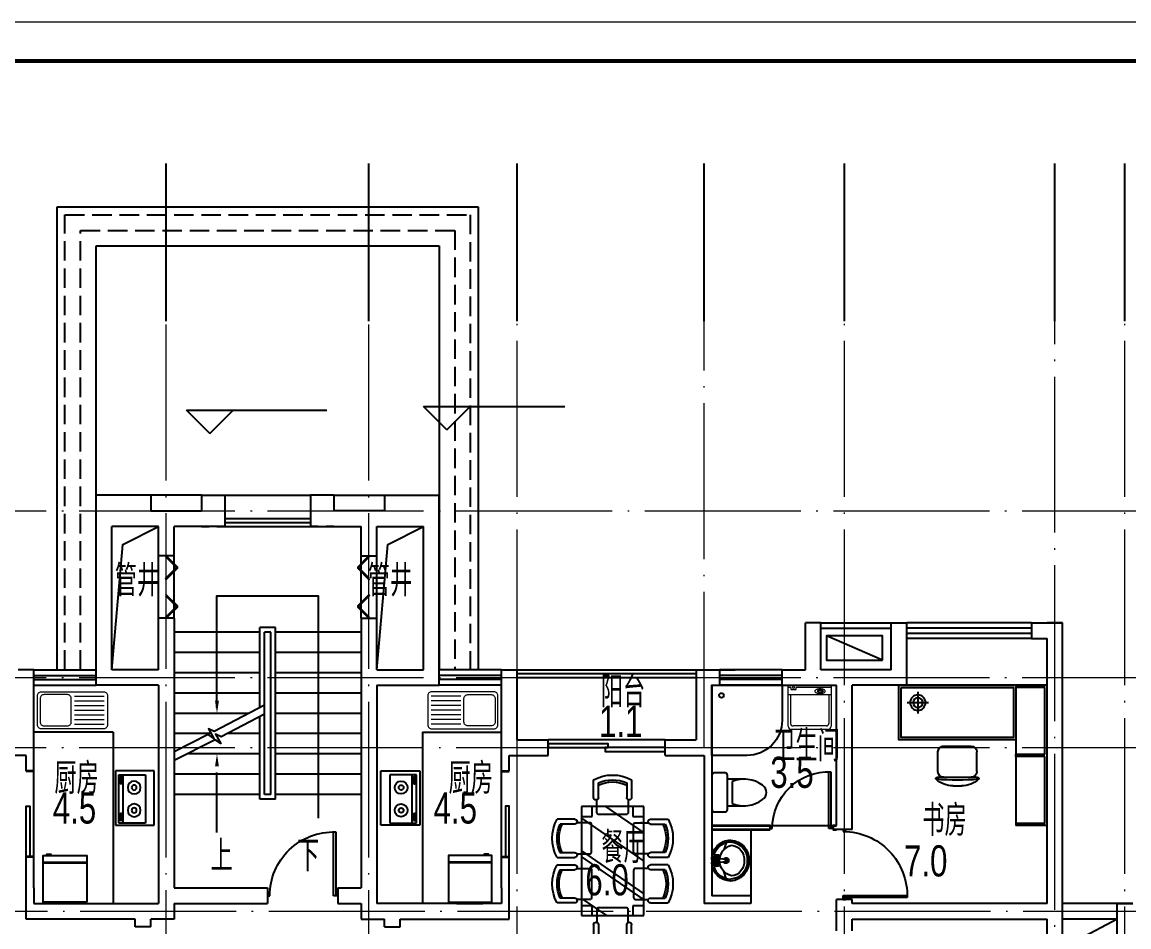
# Model space of a CAD drawing. Extents: x 1332633 to 1595679, y 264824 to 640777.
# Drawn here: x 1354982 to 1369182, y 562808 to 574419 of the extents above; entities that cross this region are included whole.
import ezdxf
from ezdxf.enums import TextEntityAlignment as Align

# ---------------------------------------------------------------- set-up
doc = ezdxf.new("R2010")
doc.units = 0
doc.header["$LTSCALE"] = 1000
doc.header["$MEASUREMENT"] = 0
doc.linetypes.add('DASH', pattern=[0.35, 0.25, -0.1])
doc.linetypes.add('DOTE', pattern=[2.42, 2, -0.2, 0.02, -0.2])
doc.layers.get('0').update_dxf_attribs({"linetype": 'CONTINUOUS'})
for name, color, linetype, lineweight in [('_公共_图框', 4, 'CONTINUOUS', 5), ('DOTE', 1, 'DOTE', 13), ('JJ', 8, 'CONTINUOUS', 0), ('WALL', 2, 'CONTINUOUS', 35)]:
    doc.layers.add(name, color=color, linetype=linetype, lineweight=lineweight)
for name, color, linetype in [('A-Balcony(建筑阳台)', 32, 'CONTINUOUS'), ('A-BALCONY_建筑阳台_', 6, 'CONTINUOUS'), ('A-Fur1(建筑厨卫洁具)', 136, 'CONTINUOUS'), ('A-Fur2(建筑家具)', 33, 'CONTINUOUS'), ('A-FUR2_建筑家具_', 33, 'CONTINUOUS'), ('A-FUR2_建筑家具_-RefEdit0', 33, 'CONTINUOUS'), ('A-Ground(室外构件)', 31, 'CONTINUOUS'), ('A-Hz1(房间名称)', 4, 'CONTINUOUS'), ('A-Hz1汉字注明（平、立面、房间名称等）', 7, 'CONTINUOUS'), ('A-Hz3(房间面积)', 2, 'CONTINUOUS'), ('A-Other(建筑其它)', 33, 'CONTINUOUS'), ('A-STAIR_建筑楼梯_踏步_电梯等_', 25, 'CONTINUOUS'), ('A-Wall(建筑墙)', 255, 'CONTINUOUS'), ('A-WALL_建筑墙_', 255, 'CONTINUOUS'), ('A-WINDOW(建筑门窗)', 4, 'CONTINUOUS'), ('A-WINDOW_建筑门窗_', 4, 'CONTINUOUS'), ('AXIS', 3, 'CONTINUOUS'), ('DIM_ELEV', 3, 'CONTINUOUS'), ('管井', 5, 'CONTINUOUS')]:
    doc.layers.add(name, color=color, linetype=linetype)
doc.styles.add('DIM', font='txt')
doc.styles.get("Standard").update_dxf_attribs({"font": 'GBENOR', "bigfont": 'GBCBIG'})
doc.styles.add('sunyat', font='3yromanc.shx', dxfattribs={"width": 0.75, "bigfont": '3yhztxt.shx'})
doc.styles.add('SUNYAT1', font='3yromans.shx', dxfattribs={"width": 0.75, "bigfont": '3yhztxt.shx'})
doc.styles.add('图框文字', font='SIMKAI.TTF')

# ---------------------------------------------------------------- blocks, each defined once
blk = doc.blocks.new('DOOR_B01')
for p, q in [((-0.47, 0.895), (-0.47, -0.015)), ((-0.44, -0.015), (-0.44, 0.895)), ((-0.5, 0.015), (-0.47, 0.015)), ((-0.5, -0.015), (-0.5, 0.015)), ((0.47, 0.015), (0.5, 0.015)), ((0.5, 0.015), (0.5, -0.015)), ((-0.5, -0.015), (-0.44, -0.015)), ((0.5, -0.015), (0.47, -0.015))]:
    blk.add_line(p, q)
blk.add_arc((-0.44, -0.015), 0.91, 0, 91.8892)
blk = doc.blocks.new('BX1')
for p, q in [((-356, 663), (344, 663)), ((-356, 653), (344, 653))]:
    blk.add_line(p, q)
for points in [[(344, 21), (-356, 21), (-356, 771), (344, 771)], [(-211, 11), (211, 11), (211, 0), (-211, 0)]]:
    blk.add_lwpolyline(points, close=True)
blk.add_lwpolyline([(-298, 771), (-298, 790), (-232, 790), (-232, 771)])
blk = doc.blocks.new('MQP1')
for p, q in [((0, -350), (0, 350)), ((0, 350), (500, 350)), ((113, 299), (113, -324)), ((456, 299), (113, 299)), ((400, -324), (400, 299)), ((456, -324), (456, 299)), ((500, 350), (500, -350)), ((422, 182), (434, 182)), ((423, 274), (434, 274)), ((432, 257), (432, 193)), ((448, 257), (432, 257)), ((432, 193), (448, 193)), ((448, 193), (448, 257)), ((423, -199), (434, -199)), ((448, -216), (432, -216)), ((432, -216), (432, -280)), ((432, -280), (448, -280)), ((448, -280), (448, -216)), ((500, -350), (0, -350)), ((113, -324), (456, -324)), ((422, -291), (434, -291))]:
    blk.add_line(p, q)
for points in [[(423, 274, 0.259034), (420, 272, 0.076276), (415, 260, 0.036515), (412, 247, 0.026615), (411, 228, 0.026615), (412, 209, 0.036515), (415, 196, 0.076276), (420, 184, 0.259034), (423, 182, 0.078462), (424, 182, 0.056762)], [(434, 274, 0.259034), (430, 272, 0.076276), (425, 260, 0.036515), (423, 247, 0.026615), (422, 228, 0.026615), (423, 209, 0.036515), (425, 196, 0.076276), (430, 184, 0.259034), (434, 182, 0.259034), (437, 184, 0.056762), (441, 193, 0.036515)], [(443, 257, 0.008736), (442, 260, 0.076276), (437, 272, 0.259034), (434, 274, 0.259034)], [(423, -199, 0.259034), (420, -201, 0.076276), (415, -213, 0.036515), (412, -226, 0.026615), (411, -245, 0.026615), (412, -264, 0.036515), (415, -277, 0.076276), (420, -289, 0.259034), (423, -291, 0.078462), (424, -291, 0.056762)], [(434, -199, 0.259034), (430, -201, 0.076276), (425, -213, 0.036515), (423, -226, 0.026615), (422, -245, 0.026615), (423, -264, 0.036515), (425, -277, 0.076276), (430, -289, 0.259034), (434, -291, 0.259034), (437, -289, 0.056762), (441, -280, 0.036515)], [(443, -216, 0.008736), (442, -213, 0.076276), (437, -201, 0.259034), (434, -199, 0.259034)]]:
    blk.add_lwpolyline(points, format="xyb")
for centre, radius in [((259, 134), 82.5), ((259, 134), 31.6), ((259, -158), 82.5), ((259, -158), 31.6)]:
    blk.add_circle(centre, radius)
blk = doc.blocks.new('SINK-3')
for p, q in [((475, 180), (855, 180)), ((475, 120), (855, 120)), ((475, 60), (855, 60)), ((475, 0), (855, 0)), ((475, -60), (855, -60)), ((475, -120), (855, -120)), ((475, -180), (855, -180))]:
    blk.add_line(p, q)
for points in [[(0, -187.5), (0, 187.5, -0.4142136), (50, 237.5), (850, 237.5, -0.4142136), (900, 187.5), (900, -187.5, -0.4142136), (850, -237.5), (50, -237.5, -0.4142136)], [(35, 150), (35, -150, 0.4142136), (85, -200), (385, -200, 0.4142136), (435, -150), (435, 150, 0.4142136), (385, 200), (85, 200, 0.4142136)]]:
    blk.add_lwpolyline(points, format="xyb", close=True)
blk = doc.blocks.new('A$C7D9E0D54')
at = {"layer": 'JJ', "xscale": -1, "rotation": 179.9999999999996}
blk.add_blockref('SINK-3', (0, 237, 200), dxfattribs=at)
blk = doc.blocks.new('DOOR_C14')
for points in [[(-0.489, -0.011), (-0.313, 0.166), (-0.323, 0.177), (-0.5, 0)], [(-0.136, -0.011), (-0.313, 0.166), (-0.302, 0.177), (-0.125, 0)], [(0.136, -0.011), (0.313, 0.166), (0.302, 0.177), (0.125, 0)], [(0.489, -0.011), (0.313, 0.166), (0.323, 0.177), (0.5, 0)]]:
    blk.add_lwpolyline(points, close=True)
blk = doc.blocks.new('A$C3174277A')
at = {"layer": 'A-FUR2_建筑家具_'}
for p, q in [((0, 0), (0, 1800)), ((400, 1800), (0, 1800)), ((27, 913), (27, 1773)), ((27, 1773), (400, 1773)), ((400, 1800), (400, 1773)), ((400, 1773), (400, 913)), ((27, 913), (400, 913)), ((27, 887), (400, 887)), ((27, 27), (27, 887)), ((400, 887), (400, 913)), ((400, 887), (400, 0)), ((0, 0), (400, 0)), ((27, 27), (400, 27))]:
    blk.add_line(p, q, dxfattribs=at)
blk = doc.blocks.new('A$C1AB821B2')
at = {"layer": 'A-FUR2_建筑家具_-RefEdit0'}
for p, q in [((139, 0), (139, 277)), ((0, 139), (277, 139))]:
    blk.add_line(p, q, dxfattribs=at)
for radius in [99.1, 62.3]:
    blk.add_circle((139, 139), radius, dxfattribs=at)
blk = doc.blocks.new('A$C075449E3')
at = {"layer": 'A-FUR2_建筑家具_'}
for p, q in [((111, 494), (111, 1006)), ((186, 1000), (436, 1000)), ((511, 575), (511, 925)), ((0, 695), (0, 805)), ((186, 500), (436, 500))]:
    blk.add_line(p, q, dxfattribs=at)
for points in [[(1291, 0), (1291, 1500), (591, 1500), (591, 0)], [(1261, 30), (1261, 1470), (621, 1470), (621, 30)]]:
    blk.add_lwpolyline(points, close=True, dxfattribs=at)
for centre, radius, start, end in [((351, 794), 351, 139.2735, 178.2349), ((3088, 750), 3015, 174.8023, 185.1977), ((93, 1016), 11.1, 67.33, 139.2735), ((89, 1006), 22.2, 0, 67.33), ((186, 925), 75, 90, 180), ((436, 925), 75, 0, 90), ((351, 706), 351, 181.7651, 220.7265), ((186, 575), 75, 180, 270), ((436, 575), 75, 270, 0), ((93, 484), 11.1, 220.7265, 292.67), ((89, 494), 22.2, 292.67, 0)]:
    blk.add_arc(centre, radius, start, end, dxfattribs=at)
at = {"layer": 'A-FUR2_建筑家具_', "ltscale": 1000000.0, "rotation": 90}
blk.add_blockref('A$C1AB821B2', (1208, 104), dxfattribs=at)
blk = doc.blocks.new('六人餐桌')
at = {"layer": 'A-Fur2(建筑家具)'}
for p, q in [((0, 800), (1400, 800)), ((0, 661), (0, 800)), ((0, 800), (127, 800)), ((0, 0), (0, 800)), ((127, 800), (127, 661)), ((151, 800), (702, 0)), ((200, 771), (207, 763)), ((567, 800), (1118, 0)), ((645, 800), (1196, 0)), ((1179, 800), (1400, 478)), ((1200, 771), (1193, 763)), ((1273, 661), (1273, 800)), ((1273, 800), (1400, 800)), ((1400, 800), (1400, 661)), ((1400, 800), (1400, 0)), ((127, 661), (0, 661)), ((0, 607), (7, 600)), ((1400, 661), (1273, 661)), ((1400, 607), (1393, 600)), ((0, 489), (337, 0)), ((0, 0), (0, 139)), ((0, 139), (127, 139)), ((1400, 0), (0, 0)), ((127, 0), (0, 0)), ((127, 139), (127, 0)), ((200, 29), (207, 37)), ((1200, 29), (1193, 37)), ((1273, 0), (1273, 139)), ((1273, 139), (1400, 139)), ((1400, 0), (1273, 0)), ((1400, 139), (1400, 0))]:
    blk.add_line(p, q, dxfattribs=at)
for points in [[(163, 886), (163, 1113)], [(225, 886), (225, 1074)], [(590, 1075), (590, 886)], [(652, 1113), (652, 886)], [(748, 1113), (748, 886)], [(810, 1075), (810, 886)], [(1175, 886), (1175, 1074)], [(1237, 886), (1237, 1113)], [(-116, 644), (-343, 644)], [(-116, 582), (-304, 582)], [(1516, 644), (1743, 644)], [(1516, 582), (1704, 582)], [(-343, 156), (-116, 156)], [(-304, 218), (-116, 218)], [(1704, 218), (1516, 218)], [(1743, 156), (1516, 156)], [(163, -86), (163, -313)], [(225, -86), (225, -274)], [(590, -275), (590, -86)], [(652, -313), (652, -86)], [(748, -313), (748, -86)], [(810, -275), (810, -86)], [(1175, -86), (1175, -274)], [(1237, -86), (1237, -313)]]:
    blk.add_lwpolyline(points, dxfattribs=at)
for points in [[(607, 858), (607, 695, -0.414214), (581, 669), (234, 669, -0.414214), (207, 695), (207, 858)], [(793, 858), (793, 695, 0.414214), (819, 669), (1166, 669, 0.414214), (1193, 695), (1193, 858)], [(-88, 200), (75, 200, 0.414214), (102, 227), (102, 573, 0.414214), (75, 600), (-88, 600)], [(1488, 200), (1325, 200, -0.414214), (1298, 227), (1298, 573, -0.414214), (1325, 600), (1488, 600)], [(607, -58), (607, 105, 0.414214), (581, 131), (234, 131, 0.414214), (207, 105), (207, -58)], [(793, -58), (793, 105, -0.414214), (819, 131), (1166, 131, -0.414214), (1193, 105), (1193, -58)]]:
    blk.add_lwpolyline(points, format="xyb", dxfattribs=at)
for centre, radius, start, end in [((408, 662), 513, 61.583, 118.5179), ((992, 662), 513, 61.4821, 118.417), ((408, 662), 451, 66.2018, 113.9086), ((408, 662), 424, 64.6023, 115.5165), ((992, 662), 451, 66.0914, 113.7982), ((992, 662), 424, 64.4835, 115.3977), ((194, 886), 31.1, 180, 0), ((621, 886), 31.1, 180, 0), ((779, 886), 31.1, 180, 0), ((1206, 886), 31.1, 180, 0), ((108, 400), 513, 151.4821, 208.417), ((108, 400), 451, 156.0914, 203.7982), ((108, 400), 424, 154.4835, 205.3977), ((-116, 613), 31.1, 270, 90), ((1516, 613), 31.1, 90, 270), ((1292, 400), 424, 334.6023, 25.5165), ((1292, 400), 451, 336.2018, 23.9086), ((1292, 400), 513, 331.583, 28.5179), ((-116, 187), 31.1, 270, 90), ((1516, 187), 31.1, 90, 270), ((194, -86), 31.1, 0, 180), ((621, -86), 31.1, 0, 180), ((779, -86), 31.1, 0, 180), ((1206, -86), 31.1, 0, 180), ((408, 138), 424, 244.4835, 295.3977), ((408, 138), 451, 246.0914, 293.7982), ((992, 138), 424, 244.6023, 295.5165), ((992, 138), 451, 246.2018, 293.9086), ((408, 138), 513, 241.4821, 298.417), ((992, 138), 513, 241.583, 298.5179)]:
    blk.add_arc(centre, radius, start, end, dxfattribs=at)
blk = doc.blocks.new('TO2')
for p, q in [((-162, 236), (-131, 140)), ((-66, 52), (-50, 55)), ((-50, 48), (-66, 52)), ((-57, 70), (-45, 60)), ((-50, 55), (-57, 70)), ((-50, 48), (-57, 34)), ((-45, 44), (-57, 34)), ((-45, 60), (-38, 74)), ((-38, 29), (-45, 44)), ((-38, 74), (-38, 58)), ((-22, 62), (-38, 58)), ((-22, 42), (-38, 45)), ((-38, 29), (-38, 45)), ((-22, 62), (-35, 52)), ((-22, 42), (-35, 52)), ((-162, -228), (-131, -132)), ((-77, -20), (-80, -20)), ((-50, -41), (-66, -44)), ((-50, -48), (-66, -44)), ((-50, -41), (-57, -26)), ((-45, -36), (-57, -26)), ((-50, -48), (-57, -62)), ((-57, -62), (-45, -52)), ((-38, -22), (-45, -36)), ((-45, -52), (-38, -67)), ((-38, -22), (-38, -38)), ((-22, -34), (-38, -38)), ((-22, -54), (-38, -51)), ((-38, -67), (-38, -51)), ((-22, -34), (-35, -44)), ((-22, -54), (-35, -44))]:
    blk.add_line(p, q)
for points in [[(-152, 5), (-152, 19), (-45, 31)], [(-152, 3), (-152, -12), (-80, -20)], [(-77, -20), (-45, -23)]]:
    blk.add_lwpolyline(points)
for points in [[(-77, 27), (-71, 32), (-69, 34), (-69, 69, -0.397649), (-63, 75), (-25, 75, -0.448114), (-19, 69), (-19, 4)], [(-77, -20), (-71, -24), (-69, -26), (-69, -61, 0.397649), (-63, -68), (-25, -68, 0.448114), (-19, -62), (-19, 4)]]:
    blk.add_lwpolyline(points, format="xyb")
for points in [[(-66, 52), (-57, 34), (-38, 29), (-22, 42), (-22, 62), (-38, 74), (-57, 70)], [(-66, -44), (-57, -26), (-38, -22), (-22, -34), (-22, -54), (-38, -67), (-57, -62)]]:
    blk.add_lwpolyline(points, close=True)
for centre, radius in [((-43, 4), 11.1), ((-43, 52), 4.1), ((-43, -44), 4.1)]:
    blk.add_circle(centre, radius)
for centre, radius, start, end in [((-202, 14), 254, 94.668, 182.2445), ((-202, 14), 231, 94.668, 182.2445), ((-217, 24), 176, 94.3056, 186.3213), ((-282, 3), 204, 0.3156, 75.2808), ((-223, 22), 244, 358.482, 89.9831), ((-223, 22), 222, 2.2184, 89.9831), ((-202, -6), 254, 177.7555, 265.332), ((-202, -6), 231, 177.7555, 265.332), ((-217, -17), 176, 173.6787, 265.6944), ((-282, 5), 204, 284.7192, 359.6844), ((-158, 4), 35.5, 29.9432, 329.1629), ((-158, 4), 20.3, 52.3819, 308.4597), ((-403, 3), 403, 355.2019, 4.0377), ((277, 1), 256, 176.6011, 183.7052), ((-223, -15), 244, 270.0169, 359.8405), ((-223, -15), 222, 270.0169, 355.8617)]:
    blk.add_arc(centre, radius, start, end)
blk = doc.blocks.new('A$C4CE9686B')
at = {"layer": 'JJ'}
for p, q in [((0, 552), (0, 0)), ((0, 552), (525, 552)), ((29, 552), (29, 101)), ((71, 448), (79, 448)), ((77, 435), (77, 383)), ((91, 435), (77, 435)), ((91, 383), (91, 435)), ((116, 0), (116, 552)), ((116, 522), (489, 522)), ((521, 490), (521, 62)), ((565, 512), (565, 40)), ((70, 374), (79, 375)), ((77, 383), (91, 383)), ((525, 0), (0, 0)), ((53, 101), (28, 101)), ((28, 34), (53, 34)), ((29, 34), (29, 0)), ((53, 34), (53, 101)), ((116, 30), (489, 30))]:
    blk.add_line(p, q, dxfattribs=at)
blk.add_lwpolyline([(76, 343, 0.185158), (86, 347, 0.102042), (98, 362, 0.060862), (104, 382, 0.047173), (107, 409, 0.047173), (104, 436, 0.060862), (98, 456, 0.102042), (86, 472, 0.185158), (76, 476, 0.185158), (66, 472, 0.102042), (54, 456, 0.060862), (48, 436, 0.047173), (45, 409, 0.047173), (48, 382, 0.060862), (54, 362, 0.102042), (66, 347, 0.185158)], format="xyb", close=True, dxfattribs=at)
for points in [[(71, 448, 0.259034), (68, 446, 0.076276), (64, 437, 0.036515), (62, 426, 0.026615), (61, 411, 0.026615), (62, 396, 0.036515), (64, 385, 0.076276), (68, 376, 0.259034), (71, 375, 0.078462), (72, 375, 0.056762)], [(79, 448, 0.259034), (76, 446, 0.076276), (73, 437, 0.036515), (71, 426, 0.026615), (70, 411, 0.026615), (71, 396, 0.036515), (73, 385, 0.076276), (76, 376, 0.259034), (79, 375, 0.259034), (82, 376, 0.056762), (85, 383, 0.036515)], [(87, 435, 0.008736), (86, 437, 0.076276), (82, 446, 0.259034), (79, 448, 0.259034)]]:
    blk.add_lwpolyline(points, format="xyb", dxfattribs=at)
blk.add_circle((28, 69), 14, dxfattribs=at)
for centre, radius, start, end in [((489, 490), 32, 0, 90), ((525, 512), 40, 0, 90), ((489, 62), 32, 270, 360), ((525, 40), 40, 270, 0)]:
    blk.add_arc(centre, radius, start, end, dxfattribs=at)
at = {"layer": 'JJ', "width": 0.8, "flags": 9}
for tag in ['YSIZE', 'XSIZE']:
    blk.add_attdef(tag, (0, 276), '', height=0.4, rotation=90, dxfattribs=at)
blk = doc.blocks.new('A$C753116E8')
at = {"layer": 'JJ'}
blk.add_blockref('A$C4CE9686B', (0, 0), dxfattribs=at)
blk = doc.blocks.new('A$C3372732A')
at = {"layer": '管井', "color": 1}
blk.add_blockref('A$C753116E8', (0, 0), dxfattribs=at)
blk = doc.blocks.new('坐便器1')
at = {"layer": 'A-Fur1(建筑厨卫洁具)'}
for p, q in [((220, 0), (-220, 0)), ((-250, -30), (-250, -170)), ((250, -170), (250, -30)), ((-220, -200), (220, -200)), ((-170, -200), (-170, -430)), ((140, -260), (-140, -260)), ((170, -430), (170, -200))]:
    blk.add_line(p, q, dxfattribs=at)
for centre, radius, start, end in [((-220, -30), 30, 90, 180), ((220, -30), 30, 0, 90), ((-220, -170), 30, 180, 270), ((227, -413), 398, 157.4505, 216.6381), ((-227, -413), 398, 323.3619, 22.5495), ((220, -170), 30, 270, 0), ((0, -590), 110, 213.4509, 326.5491)]:
    blk.add_arc(centre, radius, start, end, dxfattribs=at)
blk = doc.blocks.new('E103')
at = {"layer": 'A-Fur1(建筑厨卫洁具)', "rotation": 180}
blk.add_blockref('坐便器1', (1004, -576), dxfattribs=at)
blk = doc.blocks.new('淋浴')
at = {"layer": 'A-Fur1(建筑厨卫洁具)'}
blk.add_lwpolyline([(-900, -450), (-900, 0), (0, 0), (0, -900), (-450, -900, -0.414214)], format="xyb", close=True, dxfattribs=at)
blk.add_circle((-129, -123), 30, dxfattribs=at)
blk = doc.blocks.new('DOOR_A01')
for points in [[(0.0125, 0), (0.0125, 1), (-0.5, 1), (-0.5, 0)], [(-0.0125, 0), (-0.0125, -1), (0.5, -1), (0.5, 0)]]:
    blk.add_lwpolyline(points, close=True)
blk = doc.blocks.new('A$C79D20D74')
at = {"layer": 'A-Ground(室外构件)'}
blk.add_line((0, 720), (315, 0), dxfattribs=at)
blk.add_lwpolyline([(0, 720), (315, 720), (315, 0), (0, 0)], close=True, dxfattribs=at)
blk = doc.blocks.new('vvxv')
at = {"layer": '_公共_图框'}
blk.add_lwpolyline([(-63000, 0), (0, 0), (0, 29700), (-63000, 29700)], close=True, dxfattribs=at)
at = {"layer": '_公共_图框', "const_width": 50}
blk.add_lwpolyline([(-61750, 500), (-500, 500), (-500, 29200), (-61750, 29200)], close=True, dxfattribs=at)
at = {"layer": '_公共_图框', "style": '图框文字'}
for tag, height, p in [('建设单位', 250, (-2500, 19150)), ('合作单位', 250, (-2527, 16842)), ('项目名称', 250, (-2500, 15150)), ('项目编号', 250, (-2500, 13150)), ('建筑', 175, (-1300, 2800)), ('方案深化', 175, (-1300, 2450)), ('1:100', 175, (-1300, 2100)), ('20090705', 175, (-1300, 1750)), ('图号', 175, (-1300, 1225))]:
    blk.add_attdef(tag, text='', height=height, dxfattribs=at).set_placement(p, align=Align.MIDDLE_CENTER)

msp = doc.modelspace()

# ---------------------------------------------------------------- linework, layer by layer
at = {"layer": 'A-Balcony(建筑阳台)', "linetype": 'DASH'}
for p, q in [((1355532, 566108, 0), (1355532, 571947, 0)), ((1355532, 571947, 0), (1360732, 571947, 0)), ((1360732, 571947, 0), (1360732, 566108, 0)), ((1355732, 571747, 0), (1360532, 571747, 0)), ((1355732, 566108, 0), (1355732, 571747, 0)), ((1360532, 571747, 0), (1360532, 566108, 0))]:
    msp.add_line(p, q, dxfattribs=at)
at = {"layer": 'A-Balcony(建筑阳台)'}
for p, q in [((1355932, 568347, 0), (1355932, 571547, 0)), ((1355932, 571547, 0), (1360332, 571547, 0)), ((1360332, 571547, 0), (1360332, 566108, 0)), ((1369032, 563108), (1368332, 563108)), ((1369032, 562908), (1368332, 562908))]:
    msp.add_line(p, q, dxfattribs=at)
msp.add_lwpolyline([(1369032, 562908), (1368550, 562648), (1368332, 560708)], dxfattribs=at)
at = {"layer": 'A-BALCONY_建筑阳台_'}
for p, q in [((1361332, 566108, 0), (1363632, 566108)), ((1361332, 566058, 0), (1363632, 566058)), ((1361332, 566008, 0), (1363632, 566008))]:
    msp.add_line(p, q, dxfattribs=at)
at = {"layer": 'A-Fur1(建筑厨卫洁具)'}
for p, q in [((1356148, 565308), (1355132, 565308, 0)), ((1356148, 565308), (1356148, 563108)), ((1360117, 565308), (1361132, 565308, 0)), ((1360117, 565308), (1360117, 563108)), ((1364332, 564058), (1364332, 563208))]:
    msp.add_line(p, q, dxfattribs=at)
at = {"layer": 'A-Ground(室外构件)'}
for p, q in [((1365232, 566708), (1366132, 566708)), ((1365232, 566641), (1366132, 566641))]:
    msp.add_line(p, q, dxfattribs=at)
at = {"layer": 'A-Other(建筑其它)'}
for p, q in [((1355432, 566108, 0), (1355432, 572047, 0)), ((1355432, 572047, 0), (1360832, 572047, 0)), ((1360832, 572047, 0), (1360832, 566108, 0))]:
    msp.add_line(p, q, dxfattribs=at)
at = {"layer": 'A-STAIR_建筑楼梯_踏步_电梯等_', "ltscale": 0.08}
for p, q in [((1358232, 566648, 0), (1358032, 566648, 0)), ((1358032, 565620, 0), (1358032, 566648, 0)), ((1358232, 564448, 0), (1358232, 566648, 0)), ((1358032, 566588, 0), (1356932, 566588, 0)), ((1358172, 566588, 0), (1358092, 566588, 0)), ((1358092, 564508, 0), (1358092, 566588, 0)), ((1358172, 564508, 0), (1358172, 566588, 0)), ((1359332, 566588, 0), (1358232, 566588, 0)), ((1358032, 566328, 0), (1356932, 566328, 0)), ((1359332, 566328, 0), (1358232, 566328, 0)), ((1358032, 566068, 0), (1356932, 566068, 0)), ((1359332, 566068, 0), (1358232, 566068, 0)), ((1358032, 565808, 0), (1356932, 565808, 0)), ((1359332, 565808, 0), (1358232, 565808, 0)), ((1357893, 565548, 0), (1356932, 565548, 0)), ((1358032, 564448, 0), (1358032, 565507, 0)), ((1359332, 565548, 0), (1358232, 565548, 0)), ((1357408, 565288, 0), (1356932, 565288, 0)), ((1358032, 565288, 0), (1357613, 565288, 0)), ((1359332, 565288, 0), (1358232, 565288, 0)), ((1358032, 565028, 0), (1357115, 565028, 0)), ((1359332, 565028, 0), (1358232, 565028, 0)), ((1358032, 564768, 0), (1356932, 564768, 0)), ((1358032, 564768, 0), (1356932, 564768, 0)), ((1359332, 564768, 0), (1358232, 564768, 0)), ((1359332, 564768, 0), (1358232, 564768, 0)), ((1358032, 564508, 0), (1356932, 564508, 0)), ((1358172, 564508, 0), (1358092, 564508, 0)), ((1359332, 564508, 0), (1358232, 564508, 0)), ((1359332, 564508, 0), (1358232, 564508, 0)), ((1358232, 564448, 0), (1358032, 564448, 0))]:
    msp.add_line(p, q, dxfattribs=at)
at = {"layer": 'A-STAIR_建筑楼梯_踏步_电梯等_'}
msp.add_line((1357482, 564021, 0), (1357482, 564787, 0), dxfattribs=at)
at = {"layer": 'A-STAIR_建筑楼梯_踏步_电梯等_', "elevation": 0}
for points in [[(1356132, 566108), (1356273, 567717), (1356732, 567947)], [(1359532, 566108), (1359673, 567717), (1360132, 567947)], [(1357482, 565622), (1357482, 567055), (1358782, 567055), (1358782, 564201)], [(1358092, 565652), (1357445, 565314), (1357373, 565348), (1357443, 565227), (1357370, 565275), (1356932, 565055)], [(1358092, 565538), (1357535, 565247), (1357463, 565281), (1357533, 565161), (1357460, 565208), (1356932, 564941)]]:
    msp.add_lwpolyline(points, dxfattribs=at)
for points in [[(1357482, 565709, 50, 0, 0), (1357482, 565548, 0, 0, 0)], [(1357482, 564867, 50, 0, 0), (1357482, 565028, 0, 0, 0)]]:
    msp.add_lwpolyline(points, format="xyseb", dxfattribs=at)
at = {"layer": 'A-Wall(建筑墙)'}
for p, q in [((1355932, 565908), (1355932, 568347)), ((1356632, 568347), (1355932, 568347)), ((1356632, 568347), (1356632, 568147)), ((1357282, 568347), (1357282, 568147)), ((1357282, 568347), (1357582, 568347)), ((1357582, 568347), (1357582, 567947)), ((1358682, 568347), (1358682, 567947)), ((1358982, 568347), (1358682, 568347)), ((1358982, 568347), (1358982, 568147)), ((1359632, 568347), (1360332, 568347)), ((1359632, 568347), (1359632, 568147)), ((1360332, 565908), (1360332, 568347)), ((1356632, 568147), (1357282, 568147)), ((1359632, 568147), (1358982, 568147)), ((1356132, 566108, 0), (1356132, 567947)), ((1356732, 567947), (1356132, 567947)), ((1356732, 567568, 0), (1356732, 567947)), ((1356932, 567568, 0), (1356932, 567947)), ((1357582, 567947), (1356932, 567947)), ((1357282, 567947), (1357382, 567947)), ((1357482, 567947), (1357582, 567947)), ((1358682, 567947), (1359332, 567947)), ((1358782, 567947), (1358682, 567947)), ((1358982, 567947), (1358882, 567947)), ((1359332, 567568, 0), (1359332, 567947)), ((1359532, 567568, 0), (1359532, 567947)), ((1359532, 567947), (1360132, 567947)), ((1360132, 566108, 0), (1360132, 567947)), ((1356932, 567568, 0), (1356932, 567788, 0)), ((1359332, 567568, 0), (1359332, 567788, 0)), ((1356932, 567568, 0), (1356732, 567568, 0)), ((1359332, 567568, 0), (1359532, 567568, 0)), ((1356732, 566108), (1356732, 566768, 0)), ((1356932, 566768, 0), (1356732, 566768, 0)), ((1359332, 566768, 0), (1359532, 566768, 0)), ((1359532, 566108), (1359532, 566768, 0)), ((1365032, 566108), (1365032, 566708)), ((1365232, 566708), (1365032, 566708)), ((1365232, 566108), (1365232, 566708)), ((1366132, 566108), (1366132, 566708)), ((1366132, 566708), (1366332, 566708)), ((1366332, 565908), (1366332, 566708)), ((1367932, 566708), (1368332, 566708)), ((1368132, 566708), (1368232, 566708)), ((1359532, 566588, 0), (1359532, 566588, 0)), ((1366132, 566108), (1365232, 566108))]:
    msp.add_line(p, q, dxfattribs=at)
at = {"layer": 'A-WALL_建筑墙_'}
for p, q in [((1356932, 566768, 0), (1356932, 563308, 0)), ((1359332, 566768, 0), (1359332, 563308, 0)), ((1367932, 566708), (1367932, 566508)), ((1368332, 562608), (1368332, 566708)), ((1367932, 566508), (1368132, 566508)), ((1368132, 563108), (1368132, 566508)), ((1355132, 566108, 0), (1354932, 566108, 0)), ((1355132, 565908, 0), (1355132, 566108, 0)), ((1356732, 566108), (1356132, 566108)), ((1359532, 566108), (1360132, 566108)), ((1361132, 566108, 0), (1361332, 566108, 0)), ((1361132, 565908, 0), (1361132, 566108, 0)), ((1361332, 565208, 0), (1361332, 566108, 0)), ((1363632, 566108), (1364132, 566108)), ((1363632, 566108), (1363632, 565208)), ((1363932, 565908), (1363932, 566108)), ((1364732, 566108), (1365032, 566108)), ((1364732, 565908), (1364732, 566108)), ((1355132, 565908, 0), (1355132, 565908, 0)), ((1355132, 564808, 0), (1355132, 565908, 0)), ((1356732, 565908), (1355932, 565908)), ((1356732, 565908), (1356732, 563108, 0)), ((1359532, 565908), (1360332, 565908)), ((1359532, 565908), (1359532, 563108, 0)), ((1361132, 565908, 0), (1361132, 565908, 0)), ((1361132, 564808, 0), (1361132, 565908, 0)), ((1363832, 565908), (1364132, 565908)), ((1363832, 565908), (1363832, 563208)), ((1364732, 565908), (1365432, 565908)), ((1365432, 564108), (1365432, 565908)), ((1365632, 564058), (1365632, 565908)), ((1366332, 565908), (1365632, 565908)), ((1361332, 565208, 0), (1361733, 565208)), ((1361733, 565008), (1361733, 565208)), ((1363233, 565208), (1363632, 565208)), ((1363233, 565008), (1363233, 565208)), ((1355032, 565008, 0), (1354532, 565008)), ((1355032, 564808, 0), (1355032, 565008, 0)), ((1361232, 565008, 0), (1361733, 565008)), ((1361232, 564808, 0), (1361232, 565008, 0)), ((1363233, 565008), (1363732, 565008)), ((1363732, 565008), (1363732, 563108)), ((1365632, 564058), (1365432, 564058)), ((1355032, 562908, 0), (1355032, 563708, 0)), ((1355132, 563308, 0), (1355132, 563708, 0)), ((1361132, 563308, 0), (1361132, 563708, 0)), ((1361232, 562908, 0), (1361232, 563708, 0)), ((1355132, 563308, 0), (1355132, 563108, 0)), ((1356932, 563308, 0), (1358132, 563308, 0)), ((1358132, 563308, 0), (1358132, 563108, 0)), ((1359032, 563308, 0), (1359332, 563308)), ((1359032, 563308, 0), (1359032, 563108, 0)), ((1361132, 563308, 0), (1361132, 563108, 0)), ((1364332, 563208), (1363832, 563208)), ((1364332, 563208), (1364332, 563108)), ((1355132, 563108, 0), (1356732, 563108)), ((1356932, 563108, 0), (1358132, 563108, 0)), ((1356932, 563108), (1356932, 562908, 0)), ((1359032, 563108, 0), (1359332, 563108)), ((1359332, 563108), (1359332, 562908, 0)), ((1361132, 563108, 0), (1359532, 563108)), ((1364332, 563108), (1363732, 563108)), ((1365432, 562758), (1365432, 563158)), ((1365632, 563158), (1365432, 563158)), ((1365632, 563108), (1365632, 563158)), ((1368132, 563108), (1365632, 563108)), ((1369132, 563108), (1369032, 563108)), ((1369132, 563108), (1369032, 563108)), ((1369032, 563108), (1369132, 563108)), ((1369032, 563108), (1369132, 563108)), ((1369032, 558908), (1369032, 563108)), ((1369132, 563108), (1369232, 563108)), ((1369132, 563108), (1369232, 563108)), ((1369232, 563108), (1369132, 563108)), ((1369232, 563108), (1369132, 563108)), ((1356432, 562908), (1355032, 562908, 0)), ((1356432, 562808), (1356432, 562908)), ((1356632, 562808), (1356632, 562908)), ((1356932, 562908, 0), (1356632, 562908)), ((1359332, 562908, 0), (1359633, 562908)), ((1359633, 562808), (1359633, 562908)), ((1359833, 562808), (1359833, 562908)), ((1359833, 562908), (1361232, 562908, 0)), ((1365632, 562908), (1368132, 562908)), ((1365632, 562758), (1365632, 562908)), ((1368132, 562608), (1368132, 562908)), ((1356632, 562808), (1356432, 562808)), ((1359633, 562808), (1359833, 562808))]:
    msp.add_line(p, q, dxfattribs=at)
at = {"layer": 'A-WINDOW(建筑门窗)', "extrusion": (0, 0, -1)}
for p, q in [((1357282, 568347), (1356632, 568347)), ((1357582, 568347), (1358682, 568347)), ((1358982, 568347), (1359632, 568347)), ((1357582, 568047), (1358682, 568047)), ((1357582, 567997), (1358682, 567997)), ((1357582, 567947), (1358682, 567947))]:
    msp.add_line(p, q, dxfattribs=at)
at = {"layer": 'A-WINDOW(建筑门窗)'}
for p, q in [((1356732, 566768, 0), (1356732, 567568, 0)), ((1356932, 566768, 0), (1356932, 567568, 0)), ((1359332, 566768, 0), (1359332, 567568, 0)), ((1359532, 566768, 0), (1359532, 567568, 0)), ((1367932, 566708), (1366332, 566708)), ((1367932, 566641), (1366332, 566641)), ((1368332, 566708), (1368132, 566708)), ((1367932, 566575), (1366332, 566575)), ((1367932, 566508), (1366332, 566508)), ((1355132, 566108, 0), (1355932, 566108)), ((1355132, 566033, 0), (1355932, 566033)), ((1361132, 566108, 0), (1360332, 566108)), ((1361132, 566033, 0), (1360332, 566033)), ((1364732, 566108), (1363932, 566108)), ((1364732, 566033), (1363932, 566033)), ((1355132, 565983, 0), (1355932, 565983)), ((1355132, 565908, 0), (1355932, 565908)), ((1361132, 565983, 0), (1360332, 565983)), ((1361132, 565908, 0), (1360332, 565908)), ((1364732, 565983), (1363932, 565983)), ((1364732, 565908), (1363932, 565908)), ((1368032, 565908), (1366332, 565908)), ((1368132, 565908), (1366732, 565908)), ((1363233, 565208), (1361733, 565208)), ((1364582, 564108), (1365382, 564108))]:
    msp.add_line(p, q, dxfattribs=at)
at = {"layer": 'A-WINDOW_建筑门窗_'}
for p, q in [((1355132, 563708, 0), (1355132, 564808, 0)), ((1361132, 563708, 0), (1361132, 564808, 0))]:
    msp.add_line(p, q, dxfattribs=at)
at = {"layer": 'A-WINDOW_建筑门窗_', "elevation": 0}
for points in [[(1355082, 563708), (1355032, 563708), (1355032, 564358), (1355082, 564358)], [(1361182, 563708), (1361232, 563708), (1361232, 564358), (1361182, 564358)]]:
    msp.add_lwpolyline(points, close=True, dxfattribs=at)
at = {"layer": 'AXIS'}
for p, q in [((1356832, 570581), (1356832, 572606)), ((1359432, 570581), (1359432, 572606)), ((1361332, 570581), (1361332, 572606)), ((1363732, 570581), (1363732, 572606)), ((1365532, 570581), (1365532, 572606)), ((1368232, 570581), (1368232, 572606)), ((1369132, 570581), (1369132, 572606))]:
    msp.add_line(p, q, dxfattribs=at)
at = {"layer": 'DIM_ELEV'}
for p, q in [((1357390, 569140, 0), (1357090, 569440, 0)), ((1357090, 569440, 0), (1358890, 569440, 0)), ((1357390, 569140, 0), (1357690, 569440, 0)), ((1360130, 569486, 0), (1361946, 569486, 0)), ((1360430, 569186, 0), (1360130, 569486, 0)), ((1360430, 569186, 0), (1360730, 569486, 0))]:
    msp.add_line(p, q, dxfattribs=at)
at = {"layer": 'DOTE'}
for p, q in [((1356832, 558858), (1356832, 570841)), ((1359432, 558858), (1359432, 570841)), ((1361332, 553808), (1361332, 570841)), ((1363732, 565108), (1363732, 570841)), ((1365532, 553808), (1365532, 570841)), ((1368232, 560608), (1368232, 570841)), ((1369132, 553808), (1369132, 570841)), ((1346032, 568148), (1393109, 568148)), ((1346032, 566008), (1393109, 566008)), ((1346032, 565108), (1393109, 565108)), ((1346047, 563008), (1393123, 563008))]:
    msp.add_line(p, q, dxfattribs=at)
at = {"layer": 'WALL'}
for p, q in [((1355132, 564808, 0), (1355032, 564808, 0)), ((1361132, 564808, 0), (1361232, 564808, 0)), ((1364582, 564108), (1364582, 564058)), ((1365382, 564108), (1365382, 564058)), ((1355132, 563708, 0), (1355032, 563708, 0)), ((1361132, 563708, 0), (1361232, 563708, 0))]:
    msp.add_line(p, q, dxfattribs=at)
at = {"layer": 'WALL', "ltscale": 0.08}
for p, q in [((1363832, 564108), (1364582, 564108)), ((1363832, 564058), (1364582, 564058)), ((1365382, 564108), (1365432, 564108)), ((1365382, 564058), (1365432, 564058))]:
    msp.add_line(p, q, dxfattribs=at)

# ---------------------------------------------------------------- block references
msp.add_blockref('vvxv', (1401833, 544719))
at = {"layer": 'A-Fur1(建筑厨卫洁具)'}
for name, p, rotation in [('淋浴', (1363832, 565908), 90), ('A$C3372732A', (1364811, 565908), 270), ('A$C7D9E0D54', (1361086, 565825, 0), 180)]:
    msp.add_blockref(name, p, dxfattribs=dict(at, rotation=rotation))
at = {"layer": 'A-Fur1(建筑厨卫洁具)', "xscale": -1}
for name, p, rotation in [('A$C7D9E0D54', (1355178, 565825, 0), 180), ('TO2', (1363853, 563655), 359.9869074610625)]:
    msp.add_blockref(name, p, dxfattribs=dict(at, rotation=rotation))
msp.add_blockref('MQP1', (1356678, 564462), dxfattribs=at)
at = {"layer": 'A-Fur1(建筑厨卫洁具)'}
msp.add_blockref('MQP1', (1359586, 564462), dxfattribs=at)
ref = msp.add_blockref('E103', (1364408, 565537), dxfattribs=dict(at, rotation=270))
ref.add_attrib('SN TY UN', '座式便器**套', (1363841, 564556), dxfattribs={"layer": '0', "height": 0.01, "rotation": 90, "style": 'DIM'})
ref.add_attrib('XYVALUE', '(500 715)', (1363841, 564556), dxfattribs={"layer": '0', "height": 0.01, "rotation": 90, "style": 'DIM'})
at = {"layer": 'A-Fur1(建筑厨卫洁具)', "yscale": 0.7999999998137355, "zscale": 0.8}
for p, xscale in [((1355538, 563108), 0.7999999998137355), ((1360726, 563108), -0.7999999998137355)]:
    msp.add_blockref('BX1', p, dxfattribs=dict(at, xscale=xscale))
at = {"layer": 'A-FUR2_建筑家具_', "xscale": -1}
for name, p, rotation in [('A$C075449E3', (1366232, 564617), 270), ('六人餐桌', (1362958, 564352), 90)]:
    msp.add_blockref(name, p, dxfattribs=dict(at, rotation=rotation))
msp.add_blockref('A$C3174277A', (1368132, 564108), dxfattribs=at)
at = {"layer": 'A-Ground(室外构件)', "xscale": -1, "rotation": 270}
msp.add_blockref('A$C79D20D74', (1365301, 566230), dxfattribs=at)
at = {"layer": 'A-WINDOW(建筑门窗)'}
for name, p, xscale, yscale, zscale, rotation in [('DOOR_C14', (1356832, 567168, 0), 800, 800, 800, 270), ('DOOR_C14', (1359432, 567168, 0), -800, 800, 800, 90), ('DOOR_B01', (1364982, 564083), 800, -800, 800, 180), ('DOOR_B01', (1358582, 563221, 0), 900, -900, 900, 180), ('DOOR_B01', (1365532, 563608), 899.9999999995343, -899.9999999995343, 899.9999999995924, 89.99999999994068)]:
    msp.add_blockref(name, p, dxfattribs=dict(at, xscale=xscale, yscale=yscale, zscale=zscale, rotation=rotation))
at = {"layer": 'A-WINDOW(建筑门窗)', "xscale": 1500, "yscale": 50, "zscale": 1500}
msp.add_blockref('DOOR_A01', (1362483, 565108), dxfattribs=at)

# ---------------------------------------------------------------- texts
at = {"layer": 'A-Hz1(房间名称)', "style": 'SUNYAT1', "width": 0.75}
for s, p in [('管井', (1356171, 567052, -2323)), ('管井', (1359417, 567052, -2323)), ('阳台 ', (1362406, 565623)), ('卫生间', (1364618, 564931)), ('厨房', (1355396, 564514)), ('厨房', (1360454, 564514)), ('书房', (1366532, 563975)), ('餐厅', (1362414, 563626))]:
    msp.add_text(s, height=400, dxfattribs=at).set_placement(p)
at = {"layer": 'A-Hz1汉字注明（平、立面、房间名称等）', "style": 'sunyat', "width": 0.75}
for s, p in [('上', (1357398, 563519)), ('下', (1358509, 563519, 0))]:
    msp.add_text(s, height=400, dxfattribs=at).set_placement(p)
at = {"layer": 'A-Hz3(房间面积)', "style": 'SUNYAT1', "width": 0.75}
for s, p in [('1.1', (1362384, 565245)), ('3.5', (1364581, 564592)), ('4.5', (1355375, 564134)), ('4.5', (1360261, 564134)), ('7.0', (1366297, 563455)), ('6.0', (1362208, 563212))]:
    msp.add_text(s, height=400, dxfattribs=at).set_placement(p)

doc.saveas('drawing.dxf')
